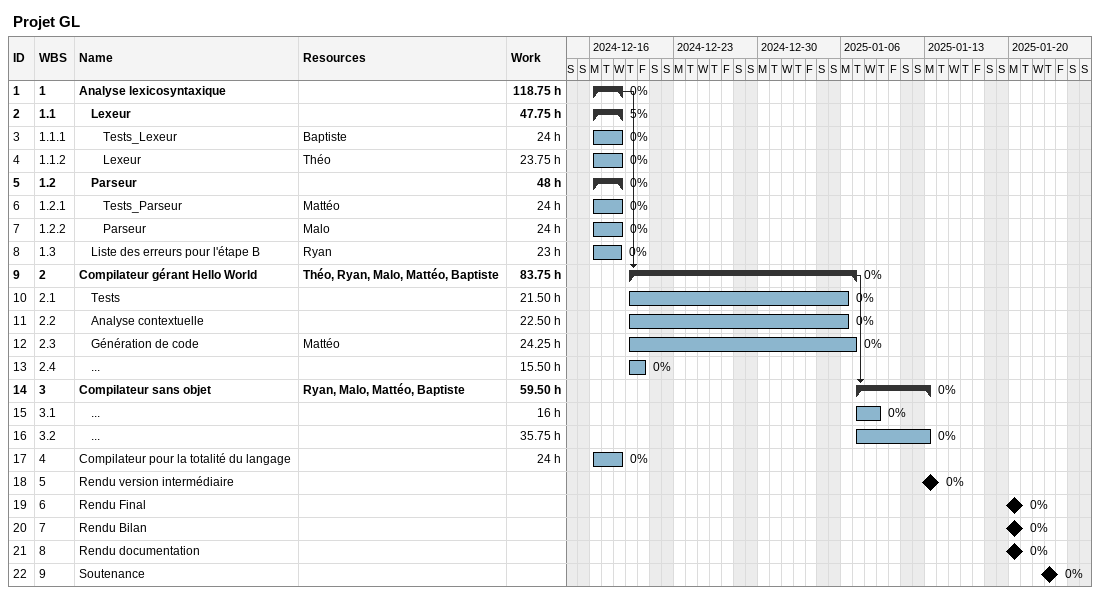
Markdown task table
Projet GL

| ID | WBS | Task | Start | Finish | Predecessors | Resources | % complete | Work (h) |
|---|---|---|---|---|---|---|---|---|
| 1 | 1 | **Analyse lexicosyntaxique** | 2024-12-16 | 2024-12-18 |  |  | 0 | 118.75 |
| 2 | 1.1 | **Lexeur** | 2024-12-16 | 2024-12-18 |  |  | 5 | 47.75 |
| 3 | 1.1.1 | Tests_Lexeur | 2024-12-16 | 2024-12-18 |  | Baptiste | 0 | 24 |
| 4 | 1.1.2 | Lexeur | 2024-12-16 | 2024-12-18 |  | Théo | 0 | 23.75 |
| 5 | 1.2 | **Parseur** | 2024-12-16 | 2024-12-18 |  |  | 0 | 48 |
| 6 | 1.2.1 | Tests_Parseur | 2024-12-16 | 2024-12-18 |  | Mattéo | 0 | 24 |
| 7 | 1.2.2 | Parseur | 2024-12-16 | 2024-12-18 |  | Malo | 0 | 24 |
| 8 | 1.3 | Liste des erreurs pour l'étape B | 2024-12-16 | 2024-12-18 |  | Ryan | 0 | 23 |
| 9 | 2 | **Compilateur gérant Hello World** | 2024-12-19 | 2025-01-07 | 1 | Théo, Ryan, Malo, Mattéo, Baptiste | 0 | 83.75 |
| 10 | 2.1 | Tests | 2024-12-19 | 2025-01-06 |  |  | 0 | 21.50 |
| 11 | 2.2 | Analyse contextuelle | 2024-12-19 | 2025-01-06 |  |  | 0 | 22.50 |
| 12 | 2.3 | Génération de code | 2024-12-19 | 2025-01-07 |  | Mattéo | 0 | 24.25 |
| 13 | 2.4 | ... | 2024-12-19 | 2024-12-20 |  |  | 0 | 15.50 |
| 14 | 3 | **Compilateur sans objet** | 2025-01-07 | 2025-01-13 | 9 | Ryan, Malo, Mattéo, Baptiste | 0 | 59.50 |
| 15 | 3.1 | ... | 2025-01-07 | 2025-01-09 |  |  | 0 | 16 |
| 16 | 3.2 | ... | 2025-01-07 | 2025-01-13 |  |  | 0 | 35.75 |
| 17 | 4 | Compilateur pour la totalité du langage | 2024-12-16 | 2024-12-18 |  |  | 0 | 24 |
| 18 | 5 | Rendu version intermédiaire (milestone) | 2025-01-13 | 2025-01-13 |  |  | 0 |  |
| 19 | 6 | Rendu Final (milestone) | 2025-01-20 | 2025-01-20 |  |  | 0 |  |
| 20 | 7 | Rendu Bilan (milestone) | 2025-01-20 | 2025-01-20 |  |  | 0 |  |
| 21 | 8 | Rendu documentation (milestone) | 2025-01-20 | 2025-01-20 |  |  | 0 |  |
| 22 | 9 | Soutenance (milestone) | 2025-01-23 | 2025-01-23 |  |  | 0 |  |
